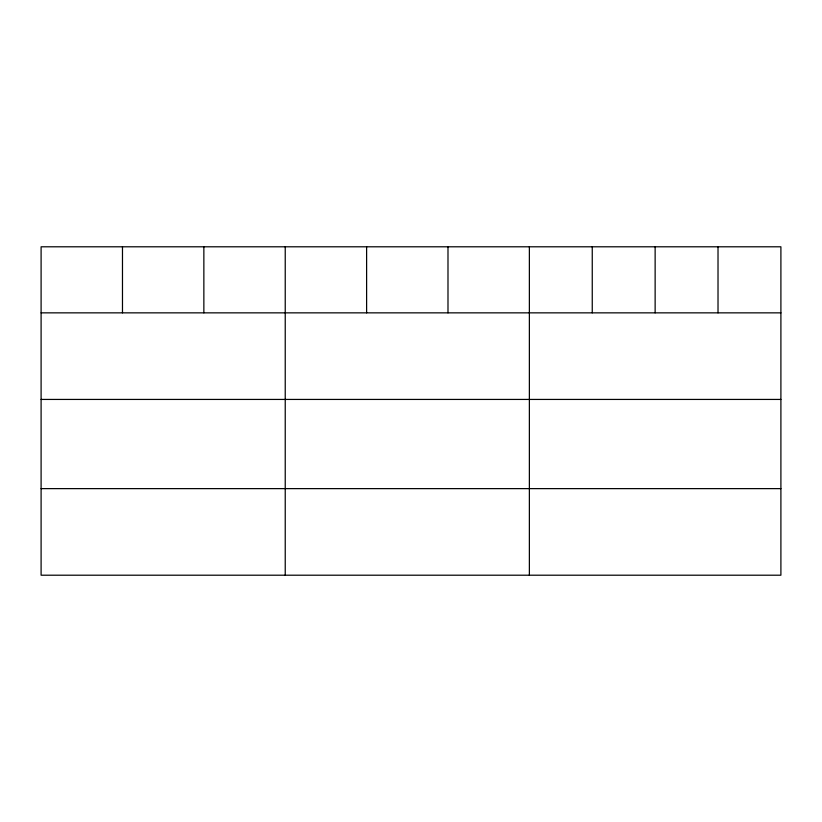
<?xml version="1.0" encoding="UTF-8"?>
<svg xmlns="http://www.w3.org/2000/svg" width="822" height="822" viewBox="0 0 822 822"><rect width="100%" height="100%" fill="white"/><g stroke="black" fill="none" stroke-linecap="round" stroke-linejoin="round"><path stroke-width="1.23" d="M780.9 312.853L780.9 575.205L41.1 575.205L41.1 246.795L780.9 246.795L780.9 312.853L41.1 312.853M41.1 399.43L780.9 399.43M41.1 488.628L780.9 488.628M718.017 246.795L718.017 312.853M655.134 246.795L655.134 312.853M592.251 246.795L592.251 312.853M529.368 246.795L529.368 575.205M447.99 246.795L447.99 312.853M366.612 246.795L366.612 312.853M285.234 246.795L285.234 575.205M203.856 246.795L203.856 312.853M122.478 246.795L122.478 312.853"/></g></svg>
